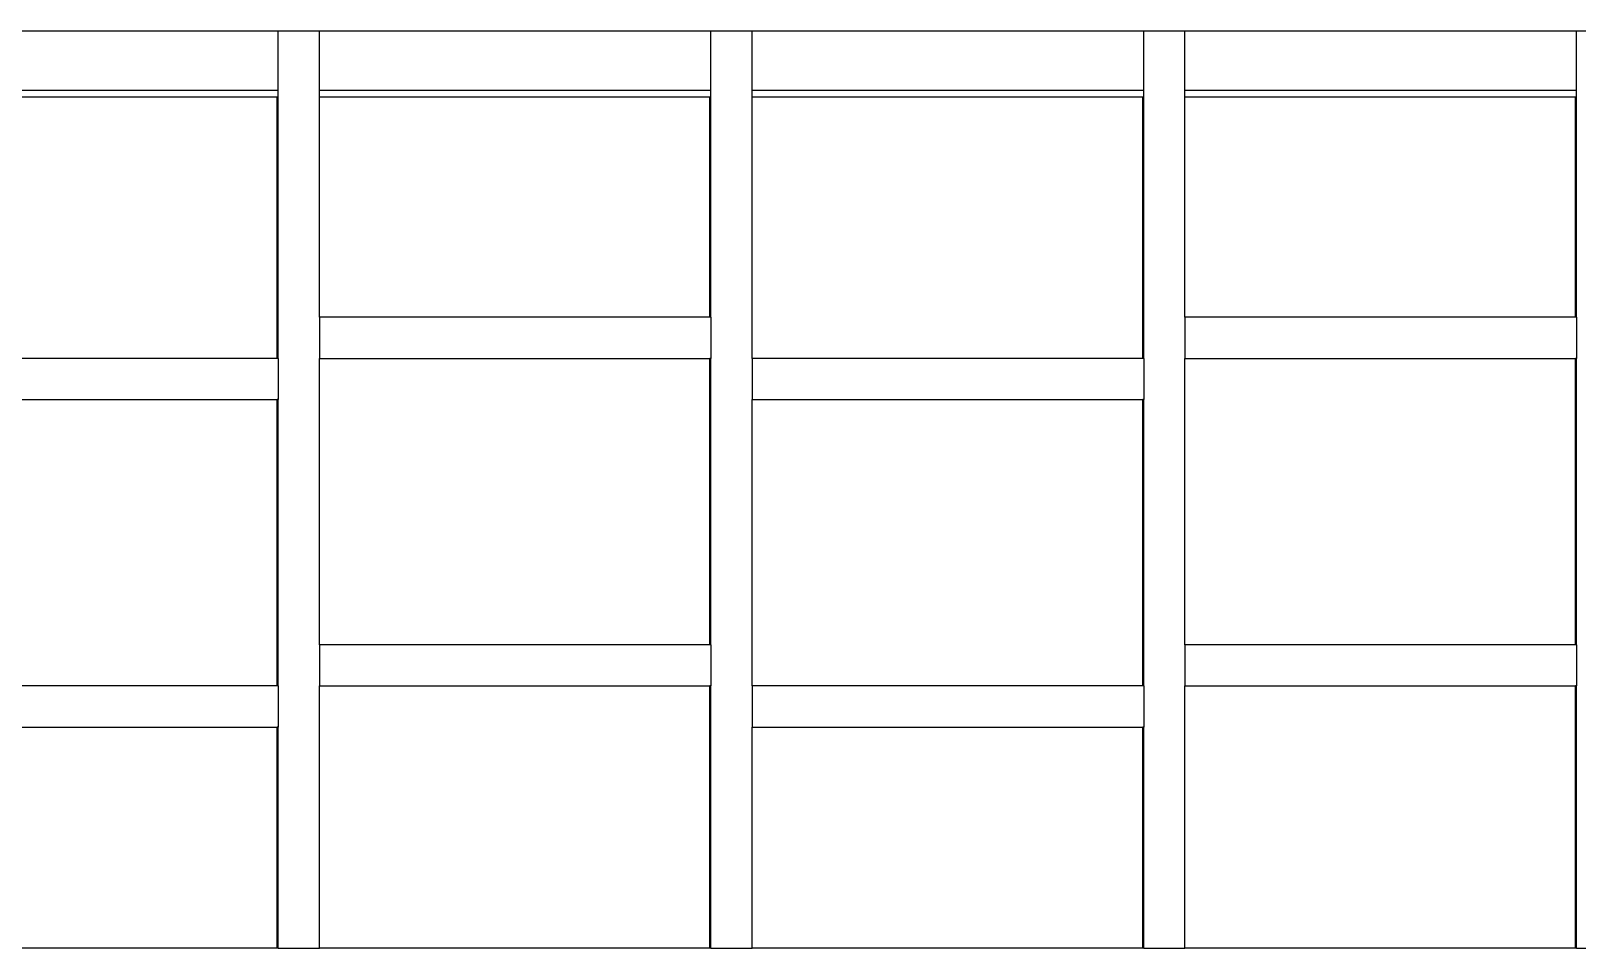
# Model space of a CAD drawing. Header units: metres. Extents: x -59 to 59, y -13 to 12.
# Drawn here: x -32.779 to -29.027, y 6.819 to 9.044 of the extents above; entities that cross this region are included whole.
import ezdxf

# ---------------------------------------------------------------- set-up
doc = ezdxf.new("R2010")
doc.units = ezdxf.units.M

msp = doc.modelspace()

# ---------------------------------------------------------------- linework, layer by layer
for p, q in [((-33.1289, 9.0436), (-32.1789, 9.0436)), ((-32.1789, 9.0436), (-32.0789, 9.0436)), ((-32.1789, 8.8996), (-32.1789, 9.0436)), ((-32.0789, 8.8996), (-32.0789, 9.0436)), ((-32.0789, 9.0436), (-31.1289, 9.0436)), ((-31.1289, 9.0436), (-31.0289, 9.0436)), ((-31.1289, 8.8996), (-31.1289, 9.0436)), ((-31.0289, 8.8996), (-31.0289, 9.0436)), ((-31.0289, 9.0436), (-30.0789, 9.0436)), ((-30.0789, 9.0436), (-29.9789, 9.0436)), ((-30.0789, 8.8996), (-30.0789, 9.0436)), ((-29.9789, 8.8996), (-29.9789, 9.0436)), ((-29.9789, 9.0436), (-29.0289, 9.0436)), ((-29.0289, 9.0436), (-28.9289, 9.0436)), ((-29.0289, 8.8996), (-29.0289, 9.0436)), ((-33.1289, 8.8996), (-32.1789, 8.8996)), ((-32.1789, 8.8836), (-32.1789, 8.8996)), ((-32.0789, 8.8996), (-31.1289, 8.8996)), ((-32.0789, 8.8836), (-32.0789, 8.8996)), ((-31.1289, 8.8836), (-31.1289, 8.8996)), ((-31.0289, 8.8996), (-30.0789, 8.8996)), ((-31.0289, 8.8836), (-31.0289, 8.8996)), ((-30.0789, 8.8836), (-30.0789, 8.8996)), ((-29.9789, 8.8996), (-29.0289, 8.8996)), ((-29.9789, 8.8836), (-29.9789, 8.8996)), ((-29.0289, 8.8836), (-29.0289, 8.8996)), ((-33.1289, 8.8836), (-32.1812, 8.8836)), ((-32.1812, 8.2493), (-32.1812, 8.8836)), ((-32.1812, 8.8836), (-32.1789, 8.8836)), ((-32.1789, 8.2493), (-32.1789, 8.8836)), ((-32.0789, 8.3493), (-32.0789, 8.8836)), ((-32.0789, 8.8836), (-31.1312, 8.8836)), ((-31.1312, 8.3493), (-31.1312, 8.8836)), ((-31.1312, 8.8836), (-31.1289, 8.8836)), ((-31.1289, 8.3493), (-31.1289, 8.8836)), ((-31.0289, 8.2493), (-31.0289, 8.8836)), ((-31.0289, 8.8836), (-30.0812, 8.8836)), ((-30.0812, 8.2493), (-30.0812, 8.8836)), ((-30.0812, 8.8836), (-30.0789, 8.8836)), ((-30.0789, 8.2493), (-30.0789, 8.8836)), ((-29.9789, 8.3493), (-29.9789, 8.8836)), ((-29.9789, 8.8836), (-29.0312, 8.8836)), ((-29.0312, 8.3493), (-29.0312, 8.8836)), ((-29.0312, 8.8836), (-29.0289, 8.8836)), ((-29.0289, 8.3493), (-29.0289, 8.8836)), ((-32.0789, 8.3493), (-32.0789, 8.2493)), ((-31.1312, 8.3493), (-32.0789, 8.3493)), ((-31.1289, 8.3493), (-31.1312, 8.3493)), ((-31.1289, 8.3493), (-31.1289, 8.2493)), ((-29.9789, 8.3493), (-29.9789, 8.2493)), ((-29.0312, 8.3493), (-29.9789, 8.3493)), ((-29.0289, 8.3493), (-29.0312, 8.3493)), ((-29.0289, 8.3493), (-29.0289, 8.2493)), ((-32.1812, 8.2493), (-33.1289, 8.2493)), ((-32.1789, 8.2493), (-32.1812, 8.2493)), ((-32.1789, 8.2493), (-32.1789, 8.1493)), ((-32.0789, 7.555), (-32.0789, 8.2493)), ((-32.0789, 8.2493), (-31.1312, 8.2493)), ((-31.1312, 7.555), (-31.1312, 8.2493)), ((-31.1289, 8.2493), (-31.1312, 8.2493)), ((-31.1289, 7.555), (-31.1289, 8.2493)), ((-31.0289, 8.2493), (-31.0289, 8.1493)), ((-30.0812, 8.2493), (-31.0289, 8.2493)), ((-30.0789, 8.2493), (-30.0812, 8.2493)), ((-30.0789, 8.2493), (-30.0789, 8.1493)), ((-29.9789, 7.555), (-29.9789, 8.2493)), ((-29.9789, 8.2493), (-29.0312, 8.2493)), ((-29.0312, 7.555), (-29.0312, 8.2493)), ((-29.0289, 8.2493), (-29.0312, 8.2493)), ((-29.0289, 7.555), (-29.0289, 8.2493)), ((-33.1289, 8.1493), (-32.1812, 8.1493)), ((-32.1812, 7.455), (-32.1812, 8.1493)), ((-32.1789, 8.1493), (-32.1812, 8.1493)), ((-32.1789, 7.455), (-32.1789, 8.1493)), ((-31.0289, 7.455), (-31.0289, 8.1493)), ((-31.0289, 8.1493), (-30.0812, 8.1493)), ((-30.0812, 7.455), (-30.0812, 8.1493)), ((-30.0789, 8.1493), (-30.0812, 8.1493)), ((-30.0789, 7.455), (-30.0789, 8.1493)), ((-32.0789, 7.555), (-32.0789, 7.455)), ((-31.1312, 7.555), (-32.0789, 7.555)), ((-31.1289, 7.555), (-31.1312, 7.555)), ((-31.1289, 7.555), (-31.1289, 7.455)), ((-29.9789, 7.555), (-29.9789, 7.455)), ((-29.0312, 7.555), (-29.9789, 7.555)), ((-29.0289, 7.555), (-29.0312, 7.555)), ((-29.0289, 7.555), (-29.0289, 7.455)), ((-32.1812, 7.455), (-33.1289, 7.455)), ((-32.1789, 7.455), (-32.1812, 7.455)), ((-32.1789, 7.455), (-32.1789, 7.355)), ((-32.0789, 6.8193), (-32.0789, 7.455)), ((-32.0789, 7.455), (-31.1312, 7.455)), ((-31.1312, 6.8193), (-31.1312, 7.455)), ((-31.1289, 7.455), (-31.1312, 7.455)), ((-31.1289, 6.8193), (-31.1289, 7.455)), ((-31.0289, 7.455), (-31.0289, 7.355)), ((-30.0812, 7.455), (-31.0289, 7.455)), ((-30.0789, 7.455), (-30.0812, 7.455)), ((-30.0789, 7.455), (-30.0789, 7.355)), ((-29.9789, 6.8193), (-29.9789, 7.455)), ((-29.9789, 7.455), (-29.0312, 7.455)), ((-29.0312, 6.8193), (-29.0312, 7.455)), ((-29.0289, 7.455), (-29.0312, 7.455)), ((-29.0289, 6.8193), (-29.0289, 7.455)), ((-33.1289, 7.355), (-32.1812, 7.355)), ((-32.1812, 6.8193), (-32.1812, 7.355)), ((-32.1789, 7.355), (-32.1812, 7.355)), ((-32.1789, 6.8193), (-32.1789, 7.355)), ((-31.0289, 6.8193), (-31.0289, 7.355)), ((-31.0289, 7.355), (-30.0812, 7.355)), ((-30.0812, 6.8193), (-30.0812, 7.355)), ((-30.0789, 7.355), (-30.0812, 7.355)), ((-30.0789, 6.8193), (-30.0789, 7.355)), ((-32.1812, 6.8193), (-33.1289, 6.8193)), ((-32.1789, 6.8193), (-32.1812, 6.8193)), ((-32.1789, 6.8193), (-32.0789, 6.8193)), ((-31.1312, 6.8193), (-32.0789, 6.8193)), ((-31.1289, 6.8193), (-31.1312, 6.8193)), ((-31.1289, 6.8193), (-31.0289, 6.8193)), ((-30.0812, 6.8193), (-31.0289, 6.8193)), ((-30.0789, 6.8193), (-30.0812, 6.8193)), ((-30.0789, 6.8193), (-29.9789, 6.8193)), ((-29.0312, 6.8193), (-29.9789, 6.8193)), ((-29.0289, 6.8193), (-29.0312, 6.8193)), ((-29.0289, 6.8193), (-28.9289, 6.8193))]:
    msp.add_line(p, q)

doc.saveas('drawing.dxf')
